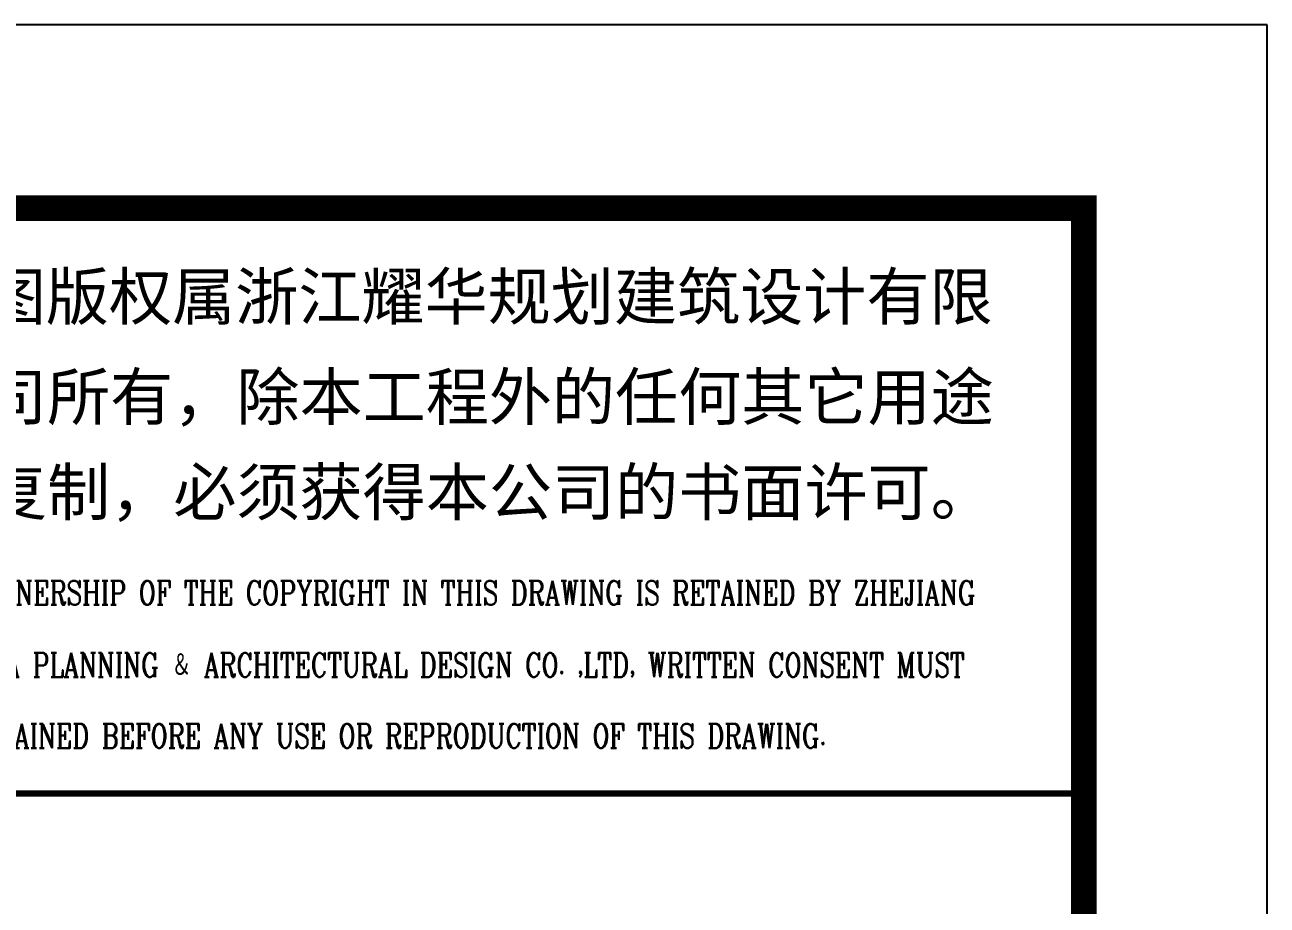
# Model space of a CAD drawing. Extents: x -248860 to 1018944, y -1060852 to 188626.
# Drawn here: x 980513 to 987292, y 73963 to 78762 of the extents above; entities that cross this region are included whole.
import ezdxf

# ---------------------------------------------------------------- set-up
doc = ezdxf.new("R2010")
doc.units = 0
doc.header["$LTSCALE"] = 1000
doc.header["$MEASUREMENT"] = 0
doc.layers.add('WALL', color=6, linetype='CONTINUOUS')
doc.layers.add('图框', color=4, linetype='CONTINUOUS')
doc.styles.add('iIcon2', font='')
doc.styles.add('MIMI-TKWZ', font='romanc.shx', dxfattribs={"width": 0.75, "oblique": 15, "bigfont": 'bigfont.shx'})
doc.styles.get('iIcon2').set_extended_font_data('SimSun')

# ---------------------------------------------------------------- blocks, each defined once
blk = doc.blocks.new('sadf f')
at = {"layer": '图框'}
blk.add_lwpolyline([(650750.9, 339863.1), (734850.9, 339863.1), (734850.9, 399263.1), (650750.9, 399263.1)], close=True, dxfattribs=at)
at = {"layer": '图框', "const_width": 140}
for points in [[(653250.9, 398263.1), (733850.9, 398263.1), (733850.9, 340863.1), (653250.9, 340863.1)], [(733850.9, 398263.1), (727350.9, 398263.1), (727350.9, 340863.1), (733850.9, 340863.1)]]:
    blk.add_lwpolyline(points, close=True, dxfattribs=at)
at = {"layer": '图框', "const_width": 35}
blk.add_lwpolyline([(727350.9, 395072.2), (733851.7, 395072.2)], dxfattribs=at)
at = {"layer": '图框', "style": 'iIcon2'}
for s, p in [('本图版权属浙江耀华规划建筑设计有限', (727497.9, 397655.4)), ('公司所有，除本工程外的任何其它用途', (727504.5, 397108.9)), ('和复制，必须获得本公司的书面许可。', (727504.5, 396589.4))]:
    blk.add_text(s, height=252.5, dxfattribs=at).set_placement(p)
at = {"layer": '图框', "style": 'MIMI-TKWZ', "width": 0.75}
for s, p in [('THE OWNERSHIP OF THE COPYRIGHT IN THIS DRAWING IS RETAINED BY ZHEJIANG ', (727486.4, 396100.3)), ('YAOHUA PLANNING ＆ ARCHITECTURAL DESIGN CO. ,LTD, WRITTEN CONSENT MUST', (727491.2, 395706.8)), (' BE OBTAINED BEFORE ANY USE OR REPRODUCTION OF THIS DRAWING.', (727428.3, 395320))]:
    blk.add_text(s, height=131.792, dxfattribs=at).set_placement(p)

msp = doc.modelspace()

# ---------------------------------------------------------------- block references
at = {"layer": 'WALL'}
msp.add_blockref('sadf f', (252440.6, -320500.6), dxfattribs=at)

doc.saveas('drawing.dxf')
